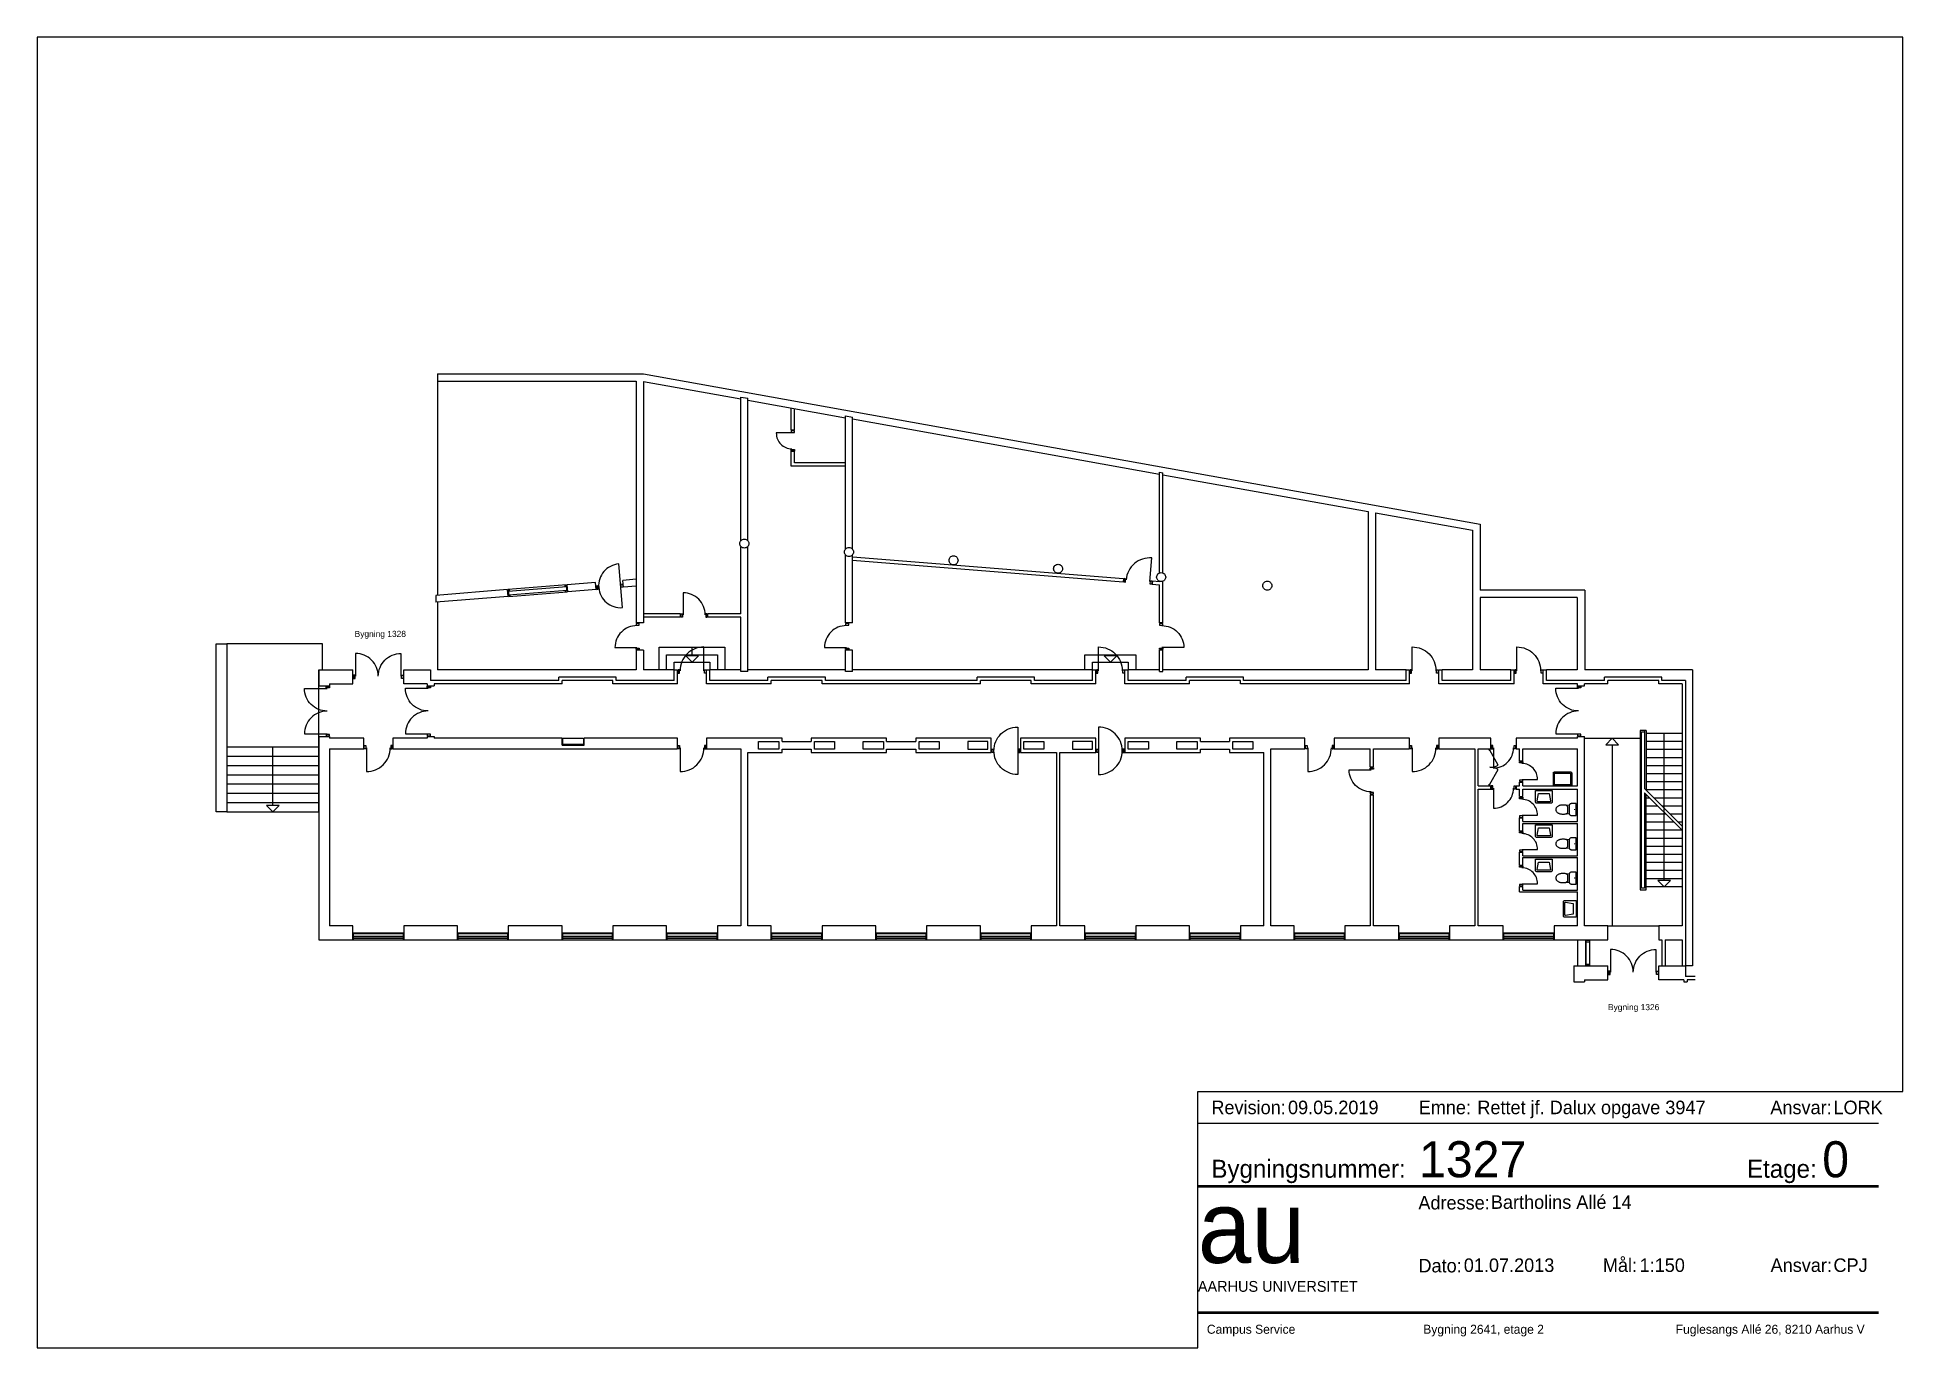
# Paper-space layout 'A3_pdf_liggende' of a CAD drawing. Header units: millimetres. Extents: x 0 to 414, y 0 to 291.
# The model-space entities are those that its viewports show. They can reach past a viewport. Long polylines and large blocks are cut down to what shows.
import ezdxf

# ---------------------------------------------------------------- set-up
doc = ezdxf.new("R2010")
doc.units = ezdxf.units.MM
doc.header["$LTSCALE"] = 100
doc.linetypes.add('HIDDEN', pattern=[5, 4, -1])
for name, color, linetype in [('A10--T', 1, 'Continuous'), ('A12----', 1, 'Continuous'), ('A21----', 7, 'Continuous'), ('a22--l-', 1, 'Continuous'), ('A22--U-', 3, 'Continuous'), ('A24----', 1, 'Continuous'), ('A312---', 2, 'Continuous'), ('A314---', 1, 'Continuous'), ('A314-S-', 8, 'Continuous'), ('A321---', 1, 'Continuous'), ('A322---', 1, 'Continuous'), ('A59----', 2, 'Continuous'), ('A89--Y-', 12, 'Continuous')]:
    doc.layers.add(name, color=color, linetype=linetype)
doc.layers.add('tegningsopsætning', color=7, linetype='Continuous', lineweight=50)
doc.styles.add('ARIAL', font='arial.ttf')
doc.styles.add('ISO', font='ISO')
doc.styles.add('tegningshoved str 3', font='', dxfattribs={"height": 3})
doc.styles.add('tegningshoved str 8', font='', dxfattribs={"height": 8})
doc.styles.get('tegningshoved str 3').set_extended_font_data('AU Passata')
doc.styles.get('tegningshoved str 8').set_extended_font_data('AU Passata')

# ---------------------------------------------------------------- blocks, each defined once
blk = doc.blocks.new('Tegningshoved')
at = {"layer": 'tegningsopsætning'}
for points in [[(0, 28), (151, 28)], [(0, 0), (151, 0)]]:
    blk.add_lwpolyline(points, dxfattribs=at)
at = {"layer": 'tegningsopsætning', "attachment_point": 1}
for s, width, insert, char_height in [('{\\fAU Passata|b0|i0|c0|p34;Bygningsnummer:}', 14.039, (3, 33.89), 4), ('{\\fAU Passata|b0|i0|c0|p34;Etage:}', 14.039, (121.82, 33.89), 4), ('{\\fAU Passata|b0|i0|c0|p34;Adresse:}', 14.039, (48.92, 25.86), 3), ('{\\fAU Passata|b0|i0|c0|p34;Mål:}', 14.039, (89.85, 12), 3), ('{\\fAU Passata|b0|i0|c0|p34;Dato:}', 14.039, (48.94, 11.9), 3), ('{\\fAU Passata|b0|i0|c0|p34;Ansvar:}', 14.039, (127.06, 12), 3), ('{\\fAU Passata|b0|i0|c0|p34;AARHUS UNIVERSITET}', 76.8942, (0, 7), 2.4)]:
    blk.add_mtext_dynamic_manual_height_columns(s, width=width, gutter_width=1250, heights=[0], dxfattribs=dict(at, insert=insert, char_height=char_height))
at = {"layer": 'tegningsopsætning', "attachment_point": 1, "style": 'ISO'}
for s, width, heights, insert, char_height in [('{\\fAU Peto|b0|i0|c0|p82;au}', 20.8914, [10], (0, 27), 16), ('{\\fAU Passata Light|b0|i0|c0|p34;Campus Service^I^I^I^IBygning 2641, etage 2^I^I^I^IFuglesangs Allé 26, 8210 Aarhus V}', 148.2946, [0], (2, -2.71), 2)]:
    blk.add_mtext_dynamic_manual_height_columns(s, width=width, gutter_width=1250, heights=heights, dxfattribs=dict(at, insert=insert, char_height=char_height))
blk = doc.blocks.new('aml. tegningshoved blok')
blk.add_blockref('Tegningshoved', (-156.36, 7.8))
at = {"layer": 'tegningsopsætning'}
for tag, p, height, style in [('XXXX', (-107.28, 37.8), 8, 'tegningshoved str 8'), ('X', (-17.84, 37.8), 8, 'tegningshoved str 8'), ('XXX', (-91.36, 30.8), 3, 'tegningshoved str 3'), ('XX.XX.2012', (-97.36, 16.8), 3, 'tegningshoved str 3'), ('1:XXX', (-58.36, 16.8), 3, 'tegningshoved str 3'), ('XXX', (-15.36, 16.8), 3, 'tegningshoved str 3')]:
    blk.add_attdef(tag, p, '', height=height, dxfattribs=dict(at, style=style))
blk = doc.blocks.new('Rev. blok')
for points in [[(-151, 11), (0, 11)], [(-151, 4), (0, 4)]]:
    blk.add_lwpolyline(points)
at = {"char_height": 3, "attachment_point": 1, "style": 'tegningshoved str 3'}
for s, insert in [('Revision:', (-148, 9)), ('Emne:', (-102, 9)), ('Ansvar:', (-24, 9))]:
    blk.add_mtext_dynamic_manual_height_columns(s, width=7, gutter_width=15, heights=[0], dxfattribs=dict(at, insert=insert))
at = {"style": 'tegningshoved str 3'}
for tag, p in [('XX.XX.2012', (-131, 6)), ('XXX', (-89, 6)), ('XXX', (-10, 6))]:
    blk.add_attdef(tag, p, '', height=3, dxfattribs=at)
blk = doc.blocks.new('V169')
for p, q in [((-10, 110), (-1680, 110)), ((-10, 50), (-1680, 50))]:
    blk.add_line(p, q)
blk.add_lwpolyline([(-10, 0), (-10, 230), (-1680, 230), (-1680, 0)], close=True)
blk = doc.blocks.new('D169D')
for points in [[(20, 110), (70, 110), (70, 0), (20, 0)], [(1670, 0), (1670, 110), (1620, 110), (1620, 0)]]:
    blk.add_lwpolyline(points, close=True)
for points in [[(845, 30, -0.414214), (90, -725), (90, 30)], [(845, 30, 0.414214), (1600, -725), (1600, 30)]]:
    blk.add_lwpolyline(points, format="xyb")
blk = doc.blocks.new('D97V')
for points in [[(20, 0), (20, 110), (70, 110), (70, 0)], [(950, 0), (950, 110), (900, 110), (900, 0)]]:
    blk.add_lwpolyline(points, close=True)
blk.add_lwpolyline([(90, 30), (90, -760, 0.414214), (880, 30, 0.414214)], format="xyb")
blk = doc.blocks.new('PIL')
for p, q in [((0, 0), (-212, -212)), ((0, 0), (212, -212)), ((-212, -212), (212, -212))]:
    blk.add_line(p, q)
blk = doc.blocks.new('D85V')
for points in [[(70, 110), (20, 110), (20, 0), (70, 0)], [(830, 0), (780, 0), (780, 110), (830, 110)]]:
    blk.add_lwpolyline(points, close=True)
blk.add_lwpolyline([(90, 30), (90, -640, 0.414214), (760, 30)], format="xyb")
blk = doc.blocks.new('D71V')
for p, q in [((70, 110), (20, 110)), ((20, 110), (20, 0)), ((20, 0), (70, 0)), ((70, 0), (70, 110)), ((90, 28), (90, -492)), ((640, 0), (640, 110)), ((640, 110), (690, 110)), ((690, 0), (640, 0)), ((690, 110), (690, 0))]:
    blk.add_line(p, q)
blk.add_arc((91, 37), 529, 269.84255, 359.06613)
blk = doc.blocks.new('TOI')
blk.add_lwpolyline([(-200, -200, 0.414214), (-125, -275), (125, -275, 0.414214), (200, -200), (200, -50), (-200, -50)], format="xyb", close=True)
blk.add_lwpolyline([(-132, -275), (-142, -375, 0.055722), (-150, -447), (-150, -500, 0.067326), (-138, -590, 0.079706), (-106, -659, 0.107125), (-54, -710, 0.140126), (0, -725, 0.140126), (54, -710, 0.107125), (106, -659, 0.079706), (138, -590, 0.067326), (150, -500), (150, -447, 0.055722), (142, -375), (132, -275)], format="xyb")
blk.add_lwpolyline([(142, -375), (94, -325), (-94, -325), (-142, -375)])
at = {"const_width": 19.8}
blk.add_lwpolyline([(-10, -97, 1), (10, -97, 1)], format="xyb", close=True, dxfattribs=at)
blk = doc.blocks.new('HV')
for points in [[(-235, -470, -0.414214), (-275, -430), (-275, -50), (275, -50), (275, -430, -0.414214), (235, -470)], [(-201, -420, -0.468921), (-221, -396), (-175, -150), (175, -150), (221, -396, -0.468921), (201, -420)]]:
    blk.add_lwpolyline(points, format="xyb", close=True)
blk = doc.blocks.new('RENGVASK')
blk.add_line((-305, -35), (305, -35))
blk.add_lwpolyline([(300, 0, -0.414214), (305, -5), (305, -425, -0.414214), (270, -460), (-270, -460, -0.414214), (-305, -425), (-305, -5, -0.414214), (-300, 0)], format="xyb", close=True)
blk.add_lwpolyline([(260, -35, -0.414214), (270, -45), (270, -415, -0.414214), (260, -425), (-260, -425, -0.414214), (-270, -415), (-270, -45, -0.414214), (-260, -35)], format="xyb")
blk = doc.blocks.new('D97H')
for points in [[(-950, 110), (-900, 110), (-900, 0), (-950, 0)], [(-20, 0), (-20, 110), (-70, 110), (-70, 0)]]:
    blk.add_lwpolyline(points, close=True)
blk.add_lwpolyline([(-90, 30), (-90, -760, -0.414214), (-880, 30)], format="xyb")
blk = doc.blocks.new('D91V')
for points in [[(20, 0), (20, 110), (70, 110), (70, 0)], [(890, 0), (890, 110), (840, 110), (840, 0)]]:
    blk.add_lwpolyline(points, close=True)
blk.add_lwpolyline([(820, 30, -0.414214), (90, -700), (90, 30)], format="xyb")
blk = doc.blocks.new('D91H')
for points in [[(-840, 110), (-890, 110), (-890, 0), (-840, 0)], [(-20, 0), (-70, 0), (-70, 110), (-20, 110)]]:
    blk.add_lwpolyline(points, close=True)
blk.add_lwpolyline([(-820, 30, 0.414214), (-90, -700), (-90, 30)], format="xyb")
blk = doc.blocks.new('V169A3')
for p, q in [((1690, 205), (0, 205)), ((1690, 55), (0, 55))]:
    blk.add_line(p, q)
blk = doc.blocks.new('D97HV')
blk.add_lwpolyline([(-90, 845), (-90, -735, -1), (-90, 845, -0.414214)], format="xyb")
for points in [[(-950, 0), (-950, 110), (-900, 110), (-900, 0)], [(-20, 0), (-20, 110), (-70, 110), (-70, 0)]]:
    blk.add_lwpolyline(points, close=True)
blk = doc.blocks.new('D97VH')
blk.add_lwpolyline([(90, 845), (90, -735, 1), (90, 845, 0.414214)], format="xyb")
for points in [[(20, 0), (20, 110), (70, 110), (70, 0)], [(950, 0), (950, 110), (900, 110), (900, 0)]]:
    blk.add_lwpolyline(points, close=True)

msp = doc.modelspace()

# ---------------------------------------------------------------- linework, layer by layer
at = {"layer": 'A12----'}
for p, q in [((-138951747, 257886047), (-138944897, 257886047)), ((-138951747, 257886047), (-138951747, 257878678)), ((-138951747, 257885797), (-138945147, 257885797)), ((-138945147, 257885797), (-138945147, 257877757)), ((-138944897, 257886047), (-138917057, 257881047)), ((-138944897, 257885793), (-138941657, 257885211)), ((-138944897, 257885793), (-138944897, 257877757)), ((-138941427, 257885170), (-138938177, 257884586)), ((-138937947, 257884545), (-138927727, 257882709)), ((-138927617, 257882689), (-138920787, 257881463)), ((-138920787, 257881463), (-138920787, 257876197)), ((-138920537, 257881418), (-138917307, 257880838)), ((-138920537, 257881418), (-138920537, 257876197)), ((-138917307, 257880838), (-138917307, 257876197)), ((-138917057, 257881047), (-138917057, 257878847)), ((-138913577, 257878847), (-138917057, 257878847)), ((-138913577, 257878847), (-138913577, 257876197)), ((-138951747, 257878447), (-138951747, 257876197)), ((-138917057, 257878597), (-138917057, 257876197)), ((-138913827, 257878597), (-138917057, 257878597)), ((-138913827, 257878597), (-138913827, 257876197)), ((-138944897, 257877757), (-138945147, 257877757)), ((-138945147, 257876847), (-138945147, 257876197)), ((-138944897, 257876847), (-138945147, 257876847)), ((-138944897, 257876847), (-138944897, 257876197)), ((-138945147, 257876197), (-138951747, 257876197)), ((-138943877, 257876197), (-138944897, 257876197)), ((-138941657, 257876197), (-138942687, 257876197)), ((-138938177, 257876197), (-138941427, 257876197)), ((-138929957, 257876197), (-138937947, 257876197)), ((-138927727, 257876197), (-138928767, 257876197)), ((-138920787, 257876197), (-138927617, 257876197)), ((-138919517, 257876197), (-138920537, 257876197)), ((-138917307, 257876197), (-138918327, 257876197)), ((-138916037, 257876197), (-138917057, 257876197)), ((-138913827, 257876197), (-138914847, 257876197)), ((-138909987, 257876197), (-138913577, 257876197)), ((-138909987, 257876197), (-138909987, 257866347)), ((-138909987, 257866347), (-138910227, 257866347))]:
    msp.add_line(p, q, dxfattribs=at)
for centre in [(-138941542, 257880397), (-138938062, 257880117), (-138934582, 257879837), (-138931102, 257879557), (-138927672, 257879281), (-138924142, 257878997)]:
    msp.add_circle(centre, 150, dxfattribs=at)
at = {"layer": 'A21----'}
for p, q in [((-138927727, 257879420), (-138927727, 257882770)), ((-138927727, 257882770), (-138927617, 257882750)), ((-138927617, 257879420), (-138927617, 257882750)), ((-138927727, 257877757), (-138927727, 257879025)), ((-138927617, 257877757), (-138927617, 257879141)), ((-138951807, 257878673), (-138951807, 257878442)), ((-138951766, 257878676), (-138951766, 257878676)), ((-138927617, 257877757), (-138927727, 257877757)), ((-138927617, 257876847), (-138927727, 257876847)), ((-138927727, 257876137), (-138927727, 257876847)), ((-138927617, 257876137), (-138927617, 257876847)), ((-138955697, 257876197), (-138954567, 257876197)), ((-138955697, 257876197), (-138955697, 257875667)), ((-138955697, 257875667), (-138955347, 257875667)), ((-138955347, 257875727), (-138954567, 257875727)), ((-138955347, 257875727), (-138955347, 257875667)), ((-138954567, 257875727), (-138954567, 257876197)), ((-138952877, 257875727), (-138952877, 257876197)), ((-138952877, 257876197), (-138951987, 257876197)), ((-138952097, 257875727), (-138952877, 257875727)), ((-138952097, 257875727), (-138952097, 257875667)), ((-138952097, 257875667), (-138951867, 257875667)), ((-138951987, 257876197), (-138951987, 257875837)), ((-138947717, 257875837), (-138951987, 257875837)), ((-138951867, 257875727), (-138951867, 257875667)), ((-138947607, 257875727), (-138951867, 257875727)), ((-138947717, 257875837), (-138947717, 257875947)), ((-138945807, 257875947), (-138947717, 257875947)), ((-138945917, 257875837), (-138947607, 257875837)), ((-138947607, 257875727), (-138947607, 257875837)), ((-138945917, 257875727), (-138945917, 257875837)), ((-138943767, 257875727), (-138945917, 257875727)), ((-138945807, 257875837), (-138945807, 257875947)), ((-138943877, 257875837), (-138945807, 257875837)), ((-138943877, 257876197), (-138943767, 257876197)), ((-138943877, 257875837), (-138943877, 257876197)), ((-138943767, 257875727), (-138943767, 257876197)), ((-138942797, 257876197), (-138942687, 257876197)), ((-138942797, 257875727), (-138942797, 257876197)), ((-138940647, 257875727), (-138942797, 257875727)), ((-138942687, 257875837), (-138942687, 257876197)), ((-138940757, 257875837), (-138942687, 257875837)), ((-138941427, 257876137), (-138941657, 257876137)), ((-138940757, 257875837), (-138940757, 257875947)), ((-138938847, 257875947), (-138940757, 257875947)), ((-138938957, 257875837), (-138940647, 257875837)), ((-138940647, 257875727), (-138940647, 257875837)), ((-138938957, 257875727), (-138938957, 257875837)), ((-138933687, 257875727), (-138938957, 257875727)), ((-138938847, 257875837), (-138938847, 257875947)), ((-138933797, 257875837), (-138938847, 257875837)), ((-138937947, 257876137), (-138938177, 257876137)), ((-138933797, 257875837), (-138933797, 257875947)), ((-138931887, 257875947), (-138933797, 257875947)), ((-138931997, 257875837), (-138933687, 257875837)), ((-138933687, 257875727), (-138933687, 257875837)), ((-138931997, 257875727), (-138931997, 257875837)), ((-138929847, 257875727), (-138931997, 257875727)), ((-138931887, 257875837), (-138931887, 257875947)), ((-138929957, 257875837), (-138931887, 257875837)), ((-138929957, 257875837), (-138929957, 257876197)), ((-138929957, 257876197), (-138929847, 257876197)), ((-138929847, 257875727), (-138929847, 257876197)), ((-138928877, 257875727), (-138928877, 257876197)), ((-138928877, 257876197), (-138928767, 257876197)), ((-138926727, 257875727), (-138928877, 257875727)), ((-138928767, 257875837), (-138928767, 257876197)), ((-138926837, 257875837), (-138928767, 257875837)), ((-138927727, 257876137), (-138927617, 257876137)), ((-138926837, 257875837), (-138926837, 257875947)), ((-138924927, 257875947), (-138926837, 257875947)), ((-138926727, 257875727), (-138926727, 257875837)), ((-138925037, 257875837), (-138926727, 257875837)), ((-138925037, 257875727), (-138925037, 257875837)), ((-138919407, 257875727), (-138925037, 257875727)), ((-138924927, 257875837), (-138924927, 257875947)), ((-138919517, 257875837), (-138924927, 257875837)), ((-138919517, 257876197), (-138919407, 257876197)), ((-138919517, 257875837), (-138919517, 257876197)), ((-138919407, 257875727), (-138919407, 257876197)), ((-138918437, 257876197), (-138918327, 257876197)), ((-138918437, 257875727), (-138918437, 257876197)), ((-138915927, 257875727), (-138918437, 257875727)), ((-138918327, 257875837), (-138918327, 257876197)), ((-138916037, 257875837), (-138918327, 257875837)), ((-138916037, 257875837), (-138916037, 257876197)), ((-138916037, 257876197), (-138915927, 257876197)), ((-138915927, 257875727), (-138915927, 257876197)), ((-138914957, 257875727), (-138914957, 257876197)), ((-138914957, 257876197), (-138914847, 257876197)), ((-138913817, 257875727), (-138914957, 257875727)), ((-138914847, 257875837), (-138914847, 257876197)), ((-138912917, 257875837), (-138914847, 257875837)), ((-138913817, 257875667), (-138913817, 257875727)), ((-138913817, 257875667), (-138913587, 257875667)), ((-138913587, 257875667), (-138913587, 257875727)), ((-138912807, 257875727), (-138913587, 257875727)), ((-138911007, 257875947), (-138912917, 257875947)), ((-138912917, 257875837), (-138912917, 257875947)), ((-138912807, 257875727), (-138912807, 257875837)), ((-138911117, 257875837), (-138912807, 257875837)), ((-138911117, 257875727), (-138911117, 257875837)), ((-138910337, 257875727), (-138911117, 257875727)), ((-138911007, 257875837), (-138911007, 257875947)), ((-138910227, 257875837), (-138911007, 257875837)), ((-138910337, 257875727), (-138910337, 257867677)), ((-138910227, 257875837), (-138910227, 257866347)), ((-138955697, 257873977), (-138955697, 257867207)), ((-138955697, 257873977), (-138955347, 257873977)), ((-138955347, 257873977), (-138955347, 257873917)), ((-138955347, 257873567), (-138955347, 257867677)), ((-138954567, 257867677), (-138955347, 257867677)), ((-138954567, 257867207), (-138954567, 257867677)), ((-138952877, 257867677), (-138952877, 257867207)), ((-138951087, 257867677), (-138952877, 257867677)), ((-138951087, 257867207), (-138951087, 257867677)), ((-138949397, 257867677), (-138949397, 257867207)), ((-138947607, 257867677), (-138949397, 257867677)), ((-138947607, 257867207), (-138947607, 257867677)), ((-138945917, 257867677), (-138945917, 257867207)), ((-138944127, 257867677), (-138945917, 257867677)), ((-138944127, 257867207), (-138944127, 257867677)), ((-138942437, 257867677), (-138942437, 257867207)), ((-138941657, 257867677), (-138942437, 257867677)), ((-138940647, 257867677), (-138941427, 257867677)), ((-138940647, 257867207), (-138940647, 257867677)), ((-138931997, 257867677), (-138931997, 257867207)), ((-138931157, 257867677), (-138931997, 257867677)), ((-138930207, 257867677), (-138931047, 257867677)), ((-138930207, 257867207), (-138930207, 257867677)), ((-138928517, 257867677), (-138928517, 257867207)), ((-138926727, 257867677), (-138928517, 257867677)), ((-138926727, 257867207), (-138926727, 257867677)), ((-138925037, 257867677), (-138925037, 257867207)), ((-138924257, 257867677), (-138925037, 257867677)), ((-138923247, 257867677), (-138924027, 257867677)), ((-138923247, 257867207), (-138923247, 257867677)), ((-138921557, 257867677), (-138921557, 257867207)), ((-138920717, 257867677), (-138921557, 257867677)), ((-138919767, 257867677), (-138920607, 257867677)), ((-138919767, 257867207), (-138919767, 257867677)), ((-138918077, 257867677), (-138918077, 257867207)), ((-138917237, 257867677), (-138918077, 257867677)), ((-138916287, 257867677), (-138917127, 257867677)), ((-138916287, 257867207), (-138916287, 257867677)), ((-138913817, 257867677), (-138914597, 257867677)), ((-138914597, 257867677), (-138914597, 257867207)), ((-138912807, 257867677), (-138913587, 257867677)), ((-138912807, 257867207), (-138912807, 257867677)), ((-138910337, 257867677), (-138911117, 257867677)), ((-138911117, 257867677), (-138911117, 257867207)), ((-138955697, 257867207), (-138954567, 257867207)), ((-138954567, 257867207), (-138954567, 257867207)), ((-138952877, 257867207), (-138951087, 257867207)), ((-138951087, 257867207), (-138951087, 257867207)), ((-138949397, 257867207), (-138947607, 257867207)), ((-138947607, 257867207), (-138947607, 257867207)), ((-138945917, 257867207), (-138944127, 257867207)), ((-138944127, 257867207), (-138944127, 257867207)), ((-138942437, 257867207), (-138940647, 257867207)), ((-138940647, 257867207), (-138940647, 257867207)), ((-138931997, 257867207), (-138930207, 257867207)), ((-138930207, 257867207), (-138930207, 257867207)), ((-138928517, 257867207), (-138926727, 257867207)), ((-138926727, 257867207), (-138926727, 257867207)), ((-138925037, 257867207), (-138923247, 257867207)), ((-138923247, 257867207), (-138923247, 257867207)), ((-138921557, 257867207), (-138919767, 257867207)), ((-138919767, 257867207), (-138919767, 257867207)), ((-138918077, 257867207), (-138916287, 257867207)), ((-138916287, 257867207), (-138916287, 257867207)), ((-138914597, 257867207), (-138912807, 257867207)), ((-138912807, 257867207), (-138912807, 257867207)), ((-138911117, 257867207), (-138911007, 257867207)), ((-138911007, 257867207), (-138911007, 257866347)), ((-138910897, 257867207), (-138910337, 257867207)), ((-138910897, 257867207), (-138910897, 257866347)), ((-138910337, 257867207), (-138910337, 257866347)), ((-138913937, 257866347), (-138913937, 257865817)), ((-138913937, 257866347), (-138912807, 257866347)), ((-138912807, 257865877), (-138912807, 257866347)), ((-138911117, 257865877), (-138911117, 257866347)), ((-138911117, 257866347), (-138910227, 257866347)), ((-138910227, 257866347), (-138910227, 257865987)), ((-138913937, 257865817), (-138913587, 257865817)), ((-138913587, 257865877), (-138913587, 257865817)), ((-138913587, 257865877), (-138912807, 257865877)), ((-138910277, 257865877), (-138911117, 257865877)), ((-138910277, 257865877), (-138910277, 257865817)), ((-138910277, 257865817), (-138910167, 257865817)), ((-138909904, 257865987), (-138910227, 257865987)), ((-138910167, 257865877), (-138910167, 257865817)), ((-138909904, 257865877), (-138910167, 257865877))]:
    msp.add_line(p, q, dxfattribs=at)
at = {"layer": 'A21----', "color": 15}
for p, q in [((-138913817, 257867207), (-138913817, 257866347)), ((-138913537, 257867207), (-138913537, 257866347))]:
    msp.add_line(p, q, dxfattribs=at)
at = {"layer": 'A21----'}
for points in [[(-138937167, 257867207), (-138937167, 257867207), (-138937167, 257867677), (-138938957, 257867677), (-138938957, 257867207)], [(-138933687, 257867207), (-138933687, 257867207), (-138933687, 257867677), (-138935477, 257867677), (-138935477, 257867207)]]:
    msp.add_lwpolyline(points, close=True, dxfattribs=at)
at = {"layer": 'a22--l-'}
for p, q in [((-138916759, 257873517), (-138916759, 257873567)), ((-138916759, 257873517), (-138916737, 257873517)), ((-138916737, 257873517), (-138916737, 257873567)), ((-138916759, 257872387), (-138916737, 257872387)), ((-138916759, 257872337), (-138916759, 257872387)), ((-138916737, 257872337), (-138916737, 257872387))]:
    msp.add_line(p, q, dxfattribs=at)
at = {"layer": 'A22--U-'}
for p, q in [((-138941657, 257880493), (-138941657, 257885272)), ((-138941657, 257885272), (-138941427, 257885231)), ((-138941427, 257880493), (-138941427, 257885231)), ((-138939987, 257884166), (-138939987, 257884911)), ((-138939877, 257884166), (-138939877, 257884891)), ((-138938177, 257880213), (-138938177, 257884647)), ((-138938177, 257884647), (-138937947, 257884606)), ((-138937947, 257880213), (-138937947, 257884606)), ((-138939877, 257884166), (-138939987, 257884166)), ((-138939877, 257883456), (-138939987, 257883456)), ((-138939987, 257882976), (-138939987, 257883456)), ((-138939877, 257883086), (-138939877, 257883456)), ((-138938177, 257883086), (-138939877, 257883086)), ((-138938177, 257882976), (-138939987, 257882976)), ((-138941657, 257878057), (-138941657, 257880300)), ((-138941427, 257876137), (-138941427, 257880300)), ((-138938177, 257877757), (-138938177, 257880020)), ((-138937947, 257877757), (-138937947, 257880020)), ((-138937947, 257879958), (-138928925, 257879232)), ((-138937947, 257879847), (-138928933, 257879122)), ((-138949422, 257878865), (-138951807, 257878673)), ((-138949404, 257878635), (-138949422, 257878865)), ((-138946491, 257879100), (-138947438, 257879024)), ((-138947420, 257878795), (-138947438, 257879024)), ((-138946473, 257878871), (-138947420, 257878795)), ((-138946473, 257878871), (-138946491, 257879100)), ((-138945147, 257879209), (-138945584, 257879173)), ((-138945566, 257878944), (-138945584, 257879173)), ((-138945147, 257878978), (-138945566, 257878944)), ((-138928925, 257879232), (-138928933, 257879122)), ((-138927958, 257879154), (-138927967, 257879044)), ((-138927967, 257879044), (-138927727, 257879025)), ((-138927958, 257879154), (-138927727, 257879135)), ((-138927727, 257879135), (-138927727, 257879141)), ((-138949404, 257878635), (-138951807, 257878442)), ((-138943667, 257878057), (-138944897, 257878057)), ((-138943667, 257877947), (-138944897, 257877947)), ((-138943667, 257877947), (-138943667, 257878057)), ((-138942757, 257877947), (-138942757, 257878057)), ((-138941657, 257878057), (-138942757, 257878057)), ((-138941657, 257877947), (-138942757, 257877947)), ((-138941657, 257876137), (-138941657, 257877947)), ((-138937947, 257877757), (-138938177, 257877757)), ((-138937947, 257876847), (-138938177, 257876847)), ((-138938177, 257876137), (-138938177, 257876847)), ((-138937947, 257876137), (-138937947, 257876847)), ((-138954207, 257873917), (-138955347, 257873917)), ((-138954207, 257873567), (-138954207, 257873917)), ((-138952097, 257873917), (-138953237, 257873917)), ((-138953237, 257873917), (-138953237, 257873567)), ((-138952097, 257873977), (-138951867, 257873977)), ((-138952097, 257873977), (-138952097, 257873917)), ((-138951867, 257873977), (-138951867, 257873917)), ((-138947607, 257873917), (-138951867, 257873917)), ((-138947607, 257873687), (-138947607, 257873917)), ((-138943767, 257873917), (-138946877, 257873917)), ((-138946877, 257873687), (-138946877, 257873917)), ((-138943767, 257873567), (-138943767, 257873917)), ((-138942797, 257873917), (-138942797, 257873567)), ((-138940287, 257873917), (-138942797, 257873917)), ((-138940287, 257873807), (-138940287, 257873917)), ((-138940287, 257873807), (-138939317, 257873807)), ((-138936807, 257873917), (-138939317, 257873917)), ((-138939317, 257873917), (-138939317, 257873807)), ((-138936807, 257873807), (-138936807, 257873917)), ((-138936807, 257873807), (-138935837, 257873807)), ((-138933327, 257873917), (-138935837, 257873917)), ((-138935837, 257873917), (-138935837, 257873807)), ((-138933327, 257873447), (-138933327, 257873917)), ((-138932357, 257873917), (-138932357, 257873447)), ((-138929847, 257873917), (-138932357, 257873917)), ((-138929847, 257873447), (-138929847, 257873917)), ((-138928877, 257873917), (-138928877, 257873447)), ((-138926367, 257873917), (-138928877, 257873917)), ((-138926367, 257873807), (-138926367, 257873917)), ((-138926367, 257873807), (-138925397, 257873807)), ((-138925397, 257873917), (-138925397, 257873807)), ((-138922887, 257873917), (-138925397, 257873917)), ((-138922887, 257873567), (-138922887, 257873917)), ((-138921917, 257873917), (-138921917, 257873567)), ((-138919407, 257873917), (-138921917, 257873917)), ((-138919407, 257873567), (-138919407, 257873917)), ((-138918437, 257873917), (-138918437, 257873567)), ((-138916707, 257873917), (-138918437, 257873917)), ((-138916707, 257873567), (-138916707, 257873917)), ((-138913817, 257873917), (-138915857, 257873917)), ((-138915857, 257873917), (-138915857, 257873567)), ((-138913817, 257873977), (-138913587, 257873977)), ((-138913817, 257873917), (-138913817, 257873977)), ((-138913587, 257867677), (-138913587, 257873977)), ((-138955347, 257873567), (-138954207, 257873567)), ((-138953237, 257873567), (-138943767, 257873567)), ((-138947607, 257873687), (-138946877, 257873687)), ((-138942797, 257873567), (-138941657, 257873567)), ((-138941657, 257873567), (-138941657, 257867677)), ((-138941427, 257873447), (-138940287, 257873447)), ((-138941427, 257867677), (-138941427, 257873447)), ((-138940287, 257873447), (-138940287, 257873557)), ((-138940287, 257873557), (-138939317, 257873557)), ((-138939317, 257873557), (-138939317, 257873447)), ((-138939317, 257873447), (-138936807, 257873447)), ((-138936807, 257873447), (-138936807, 257873557)), ((-138936807, 257873557), (-138935837, 257873557)), ((-138935837, 257873557), (-138935837, 257873447)), ((-138935837, 257873447), (-138933327, 257873447)), ((-138932357, 257873447), (-138931157, 257873447)), ((-138931157, 257873447), (-138931157, 257867677)), ((-138931047, 257873447), (-138929847, 257873447)), ((-138931047, 257867677), (-138931047, 257873447)), ((-138928877, 257873447), (-138926367, 257873447)), ((-138926367, 257873557), (-138925397, 257873557)), ((-138926367, 257873447), (-138926367, 257873557)), ((-138925397, 257873557), (-138925397, 257873447)), ((-138925397, 257873447), (-138924257, 257873447)), ((-138924257, 257867677), (-138924257, 257873447)), ((-138924027, 257867677), (-138924027, 257873567)), ((-138924027, 257873567), (-138922887, 257873567)), ((-138921917, 257873567), (-138920717, 257873567)), ((-138920717, 257872967), (-138920717, 257873567)), ((-138920607, 257873567), (-138919407, 257873567)), ((-138920607, 257872967), (-138920607, 257873567)), ((-138918437, 257873567), (-138917237, 257873567)), ((-138917237, 257873567), (-138917237, 257867677)), ((-138917127, 257872337), (-138917127, 257873567)), ((-138917127, 257873567), (-138916707, 257873567)), ((-138915857, 257873567), (-138915747, 257873567)), ((-138915747, 257873167), (-138915747, 257873567)), ((-138915747, 257873167), (-138915637, 257873167)), ((-138915637, 257873167), (-138915637, 257873567)), ((-138915637, 257873567), (-138913817, 257873567)), ((-138913817, 257872337), (-138913817, 257873567)), ((-138920717, 257872967), (-138920607, 257872967)), ((-138920717, 257872041), (-138920717, 257867677)), ((-138920717, 257872041), (-138920607, 257872041)), ((-138920607, 257867677), (-138920607, 257872041)), ((-138917127, 257872337), (-138916707, 257872337)), ((-138917127, 257872227), (-138916707, 257872227)), ((-138917127, 257867677), (-138917127, 257872227)), ((-138916707, 257872227), (-138916707, 257872337)), ((-138915857, 257872337), (-138915747, 257872337)), ((-138915857, 257872337), (-138915857, 257872227)), ((-138915857, 257872227), (-138915747, 257872227)), ((-138915747, 257872457), (-138915637, 257872457)), ((-138915747, 257872337), (-138915747, 257872457)), ((-138915747, 257871977), (-138915747, 257872227)), ((-138915747, 257871977), (-138915637, 257871977)), ((-138915637, 257872337), (-138915637, 257872457)), ((-138915637, 257872337), (-138913817, 257872337)), ((-138915637, 257871977), (-138915637, 257872227)), ((-138915637, 257872227), (-138913817, 257872227)), ((-138913817, 257871147), (-138913817, 257872227)), ((-138915747, 257870837), (-138915747, 257871267)), ((-138915747, 257871267), (-138915637, 257871267)), ((-138915747, 257870837), (-138915637, 257870837)), ((-138915637, 257871147), (-138915637, 257871267)), ((-138915637, 257871147), (-138913817, 257871147)), ((-138915637, 257870837), (-138915637, 257871087)), ((-138915637, 257871087), (-138913817, 257871087)), ((-138913817, 257870007), (-138913817, 257871087)), ((-138915747, 257869697), (-138915747, 257870127)), ((-138915747, 257870127), (-138915637, 257870127)), ((-138915637, 257870007), (-138915637, 257870127)), ((-138915747, 257869697), (-138915637, 257869697)), ((-138915637, 257870007), (-138913817, 257870007)), ((-138915637, 257869697), (-138915637, 257869947)), ((-138915637, 257869947), (-138913817, 257869947)), ((-138913817, 257868867), (-138913817, 257869947)), ((-138915747, 257868987), (-138915637, 257868987)), ((-138915747, 257868807), (-138915747, 257868987)), ((-138915747, 257868807), (-138913817, 257868807)), ((-138915637, 257868867), (-138915637, 257868987)), ((-138915637, 257868867), (-138913817, 257868867)), ((-138913817, 257867677), (-138913817, 257868807))]:
    msp.add_line(p, q, dxfattribs=at)
for points in [[(-138940397, 257873807), (-138940397, 257873557), (-138941067, 257873557), (-138941067, 257873807)], [(-138939207, 257873807), (-138938537, 257873807), (-138938537, 257873557), (-138939207, 257873557)], [(-138936917, 257873807), (-138936917, 257873557), (-138937587, 257873557), (-138937587, 257873807)], [(-138935727, 257873807), (-138935057, 257873807), (-138935057, 257873557), (-138935727, 257873557)], [(-138934107, 257873807), (-138934107, 257873557), (-138933437, 257873557), (-138933437, 257873807)], [(-138932247, 257873557), (-138932247, 257873807), (-138931577, 257873807), (-138931577, 257873557)], [(-138930627, 257873807), (-138930627, 257873557), (-138929957, 257873557), (-138929957, 257873807)], [(-138928767, 257873557), (-138928767, 257873807), (-138928097, 257873807), (-138928097, 257873557)], [(-138926477, 257873807), (-138926477, 257873557), (-138927147, 257873557), (-138927147, 257873807)], [(-138925287, 257873807), (-138924617, 257873807), (-138924617, 257873557), (-138925287, 257873557)]]:
    msp.add_lwpolyline(points, close=True, dxfattribs=at)
at = {"layer": 'A24----'}
for p, q in [((-138943282, 257876659), (-138943282, 257876947)), ((-138913587, 257873917), (-138911737, 257873917)), ((-138911587, 257874177), (-138911587, 257872248)), ((-138911537, 257874177), (-138911587, 257874177)), ((-138911537, 257874177), (-138911537, 257872198)), ((-138910337, 257874077), (-138911537, 257874077)), ((-138910337, 257873808), (-138911537, 257873808)), ((-138910937, 257869189), (-138910937, 257874077)), ((-138955697, 257873617), (-138958767, 257873617)), ((-138955697, 257873310), (-138958767, 257873310)), ((-138957232, 257871679), (-138957232, 257873617)), ((-138912662, 257873705), (-138912662, 257867677)), ((-138910337, 257873540), (-138911537, 257873540)), ((-138910337, 257873272), (-138911537, 257873272)), ((-138955697, 257873002), (-138958767, 257873002)), ((-138955697, 257872695), (-138958767, 257872695)), ((-138910337, 257873003), (-138911537, 257873003)), ((-138910337, 257872735), (-138911537, 257872735)), ((-138955697, 257872388), (-138958767, 257872388)), ((-138955697, 257872081), (-138958767, 257872081)), ((-138910337, 257872466), (-138911537, 257872466)), ((-138910337, 257872198), (-138911537, 257872198)), ((-138910337, 257871929), (-138911269, 257871929)), ((-138955697, 257871774), (-138958767, 257871774)), ((-138910337, 257871661), (-138911000, 257871661)), ((-138910337, 257871393), (-138910732, 257871393)), ((-138910337, 257871124), (-138910464, 257871124)), ((-138912807, 257867677), (-138911117, 257867677))]:
    msp.add_line(p, q, dxfattribs=at)
at = {"layer": 'A24----', "linetype": 'HIDDEN'}
for p, q in [((-138911587, 257872248), (-138910337, 257870998)), ((-138911587, 257872106), (-138910337, 257870856)), ((-138911410, 257871929), (-138911537, 257871929)), ((-138911142, 257871661), (-138911537, 257871661)), ((-138910873, 257871393), (-138911537, 257871393)), ((-138910605, 257871124), (-138911537, 257871124)), ((-138910337, 257870856), (-138911537, 257870856)), ((-138910337, 257870587), (-138911537, 257870587)), ((-138910337, 257870319), (-138911537, 257870319)), ((-138910337, 257870050), (-138911537, 257870050)), ((-138910337, 257869782), (-138911537, 257869782)), ((-138910337, 257869514), (-138911537, 257869514)), ((-138910337, 257869245), (-138911537, 257869245)), ((-138910337, 257868977), (-138911537, 257868977))]:
    msp.add_line(p, q, dxfattribs=at)
at = {"layer": 'A24----'}
for points in [[(-138958767, 257871467), (-138959117, 257871467), (-138959117, 257877057), (-138958767, 257877057)], [(-138955697, 257876197), (-138955577, 257876197), (-138955577, 257877057), (-138956357, 257877057), (-138958767, 257877057), (-138958767, 257871467), (-138955697, 257871467)]]:
    msp.add_lwpolyline(points, close=True, dxfattribs=at)
for points in [[(-138944377, 257876197), (-138944377, 257876947), (-138942187, 257876947), (-138942187, 257876197)], [(-138944127, 257876197), (-138944127, 257876697), (-138942437, 257876697), (-138942437, 257876197)], [(-138943877, 257876197), (-138943877, 257876447), (-138942687, 257876447), (-138942687, 257876197)], [(-138930207, 257876197), (-138930207, 257876697), (-138928517, 257876697), (-138928517, 257876197)], [(-138929957, 257876197), (-138929957, 257876447), (-138928767, 257876447), (-138928767, 257876197)]]:
    msp.add_lwpolyline(points, dxfattribs=at)
at = {"layer": 'A24----', "linetype": 'HIDDEN'}
for points in [[(-138911587, 257874177), (-138911737, 257874177), (-138911737, 257868877), (-138911537, 257868877), (-138911537, 257872056)], [(-138911587, 257872106), (-138911587, 257868927), (-138911687, 257868927), (-138911687, 257874127), (-138911587, 257874127)]]:
    msp.add_lwpolyline(points, dxfattribs=at)
at = {"layer": 'A314---'}
msp.add_lwpolyline([(-138913537, 257867197), (-138913417, 257867197), (-138913417, 257866357), (-138913537, 257866357)], close=True, dxfattribs=at)
at = {"layer": 'A314-S-'}
for p, q in [((-138913537, 257867147), (-138913417, 257867147)), ((-138913537, 257866407), (-138913417, 257866407)), ((-138913537, 257866407), (-138913417, 257866407))]:
    msp.add_line(p, q, dxfattribs=at)
msp.add_lwpolyline([(-138913537, 257867197), (-138913417, 257867197), (-138913417, 257866357), (-138913537, 257866357)], close=True, dxfattribs=at)
at = {"layer": 'A321---'}
for points in [[(-138945719, 257879719, 1), (-138945601, 257878264), (-138945719, 257879719)], [(-138916737, 257872952, 0.131652), (-138916455, 257873027), (-138916737, 257873517)], [(-138916737, 257872387), (-138916455, 257872876, 0.131652), (-138916737, 257872952)]]:
    msp.add_lwpolyline(points, format="xyb", dxfattribs=at)
for points in [[(-138946412, 257878986), (-138946462, 257878982), (-138946453, 257878873), (-138946403, 257878877)], [(-138945586, 257878943), (-138945636, 257878939), (-138945645, 257879048), (-138945595, 257879052)]]:
    msp.add_lwpolyline(points, close=True, dxfattribs=at)
at = {"layer": 'A322---'}
for p, q in [((-138949398, 257878816), (-138947454, 257878973)), ((-138949388, 257878687), (-138947444, 257878843)), ((-138949348, 257878820), (-138949352, 257878870)), ((-138947504, 257878969), (-138947508, 257879019)), ((-138947490, 257878789), (-138947494, 257878839)), ((-138949334, 257878641), (-138949338, 257878691))]:
    msp.add_line(p, q, dxfattribs=at)
msp.add_lwpolyline([(-138947458, 257879023), (-138949402, 257878866), (-138949384, 257878637), (-138947440, 257878793)], close=True, dxfattribs=at)
at = {"layer": 'A89--Y-'}
msp.add_lwpolyline([(-138947587, 257873917), (-138946897, 257873917), (-138946897, 257873707), (-138947587, 257873707)], close=True, dxfattribs=at)

# ---------------------------------------------------------------- block references
at = {"layer": 'A24----', "rotation": 180}
for p in [(-138943282, 257876447), (-138929362, 257876447), (-138957232, 257871467), (-138910937, 257868977)]:
    msp.add_blockref('PIL', p, dxfattribs=at)
at = {"layer": 'A24----'}
msp.add_blockref('PIL', (-138912662, 257873917), dxfattribs=at)
at = {"layer": 'A312---', "rotation": 270}
msp.add_blockref('D169D', (-138955457, 257875667), dxfattribs=at)
at = {"layer": 'A314---'}
for p in [(-138954567, 257867207), (-138951087, 257867207), (-138947607, 257867207), (-138944127, 257867207), (-138940647, 257867207), (-138937167, 257867207), (-138933687, 257867207), (-138930207, 257867207), (-138926727, 257867207), (-138923247, 257867207), (-138919767, 257867207), (-138916287, 257867207)]:
    msp.add_blockref('V169A3', p, dxfattribs=at)
at = {"layer": 'A314-S-'}
for p in [(-138952877, 257867207), (-138949397, 257867207), (-138945917, 257867207), (-138942437, 257867207), (-138938957, 257867207), (-138935477, 257867207), (-138931997, 257867207), (-138928517, 257867207), (-138925037, 257867207), (-138921557, 257867207), (-138918077, 257867207), (-138914597, 257867207)]:
    msp.add_blockref('V169', p, dxfattribs=at)
at = {"layer": 'A321---'}
for name, p, rotation in [('D71V', (-138939987, 257884166), 270), ('D97V', (-138927958, 257879154), 175.3999043332973), ('D91H', (-138943667, 257878057), 180), ('D91H', (-138945147, 257876847), 270), ('D91H', (-138938177, 257876847), 270), ('D91V', (-138927617, 257876847), 90), ('D97V', (-138942797, 257876197), 180), ('D97H', (-138929847, 257876197), 180), ('D97H', (-138919407, 257876197), 180), ('D97H', (-138915927, 257876197), 180), ('D169D', (-138952877, 257876017), 180), ('D169D', (-138952097, 257875671), 270), ('D169D', (-138913817, 257875671), 270), ('D91V', (-138920717, 257872957), 270), ('D71V', (-138915637, 257872457), 90), ('D71V', (-138915637, 257871267), 90), ('D71V', (-138915637, 257870127), 90), ('D71V', (-138915637, 257868987), 90), ('D169D', (-138911117, 257866167), 180)]:
    msp.add_blockref(name, p, dxfattribs=dict(at, rotation=rotation))
for name, p in [('D97HV', (-138932357, 257873447)), ('D97VH', (-138929847, 257873447)), ('D97V', (-138954207, 257873567)), ('D97V', (-138943767, 257873567)), ('D97V', (-138922887, 257873567)), ('D97V', (-138919407, 257873567)), ('D85V', (-138916707, 257873567)), ('D85V', (-138916707, 257872227))]:
    msp.add_blockref(name, p, dxfattribs=at)
at = {"layer": 'A59----'}
for name, p, rotation in [('RENGVASK', (-138914317, 257872337), 180), ('TOI', (-138913817, 257871547), 270), ('TOI', (-138913817, 257870407), 270), ('TOI', (-138913817, 257869267), 270), ('HV', (-138913817, 257868242), 270)]:
    msp.add_blockref(name, p, dxfattribs=dict(at, rotation=rotation))
for p in [(-138914937, 257872227), (-138914937, 257871087), (-138914937, 257869947)]:
    msp.add_blockref('HV', p, dxfattribs=at)

# ---------------------------------------------------------------- texts
at = {"layer": 'A10--T', "char_height": 200, "attachment_point": 1, "style": 'ARIAL'}
for s, insert in [('\\pxt9;Bygning 1328', (-138954510, 257877492)), ('Bygning 1326', (-138912804, 257865071))]:
    msp.add_mtext_dynamic_manual_height_columns(s, width=2016.19, gutter_width=12.5, heights=[0], dxfattribs=dict(at, insert=insert))

psp = doc.layouts.new('A3_pdf_liggende')

# ---------------------------------------------------------------- linework, layer by layer
at = {"layer": 'Defpoints'}
psp.add_lwpolyline([(0, 0), (257.45, 0), (257.45, 56.8), (413.81, 56.8), (413.81, 290.68), (0, 290.68), (0, 0)], close=True, dxfattribs=at)

# ---------------------------------------------------------------- block references
ref = psp.add_blockref('Rev. blok', (408.45, 45.8))
ref.add_attrib('XXX', 'LORK', (398.45, 51.8), dxfattribs={"height": 3, "style": 'tegningshoved str 3'})
ref.add_attrib('XXX', 'Rettet jf. Dalux opgave 3947', (319.45, 51.8), dxfattribs={"height": 3, "style": 'tegningshoved str 3'})
ref.add_attrib('XX.XX.2012', '09.05.2019', (277.45, 51.8), dxfattribs={"height": 3, "style": 'tegningshoved str 3'})
ref = psp.add_blockref('aml. tegningshoved blok', (413.81, 0))
ref.add_attrib('XXXX', '1327', (306.52, 37.8), dxfattribs={"layer": 'tegningsopsætning', "height": 8, "style": 'tegningshoved str 8'})
ref.add_attrib('X', '0', (395.96, 37.8), dxfattribs={"layer": 'tegningsopsætning', "height": 8, "style": 'tegningshoved str 8'})
ref.add_attrib('XXX', 'Bartholins Allé 14', (322.45, 30.8), dxfattribs={"layer": 'tegningsopsætning', "height": 3, "style": 'tegningshoved str 3'})
ref.add_attrib('XX.XX.2012', '01.07.2013', (316.45, 16.8), dxfattribs={"layer": 'tegningsopsætning', "height": 3, "style": 'tegningshoved str 3'})
ref.add_attrib('1:XXX', '1:150', (355.45, 16.8), dxfattribs={"layer": 'tegningsopsætning', "height": 3, "style": 'tegningshoved str 3'})
ref.add_attrib('XXX', 'CPJ', (398.45, 16.8), dxfattribs={"layer": 'tegningsopsætning', "height": 3, "style": 'tegningshoved str 3'})

# ---------------------------------------------------------------- viewports
at = {"layer": 'Defpoints', "view_target_point": (-138934033.87, 257875440.95)}
vp = psp.add_viewport(center=(206.9, 145.34), size=(413.81, 290.6818), view_center_point=(0, 0), view_height=43602.2763, dxfattribs=at)
vp.dxf.flags = 0x10000  # cut along an outline
vp.dxf.clipping_boundary_handle = psp.add_lwpolyline([(0, 0), (257.45, 0), (257.45, 56.8), (413.81, 56.8), (413.81, 290.68), (0, 290.68), (0, 0)], format="xyb", close=True, dxfattribs={"invisible": 1}).dxf.handle

doc.saveas('drawing.dxf')
